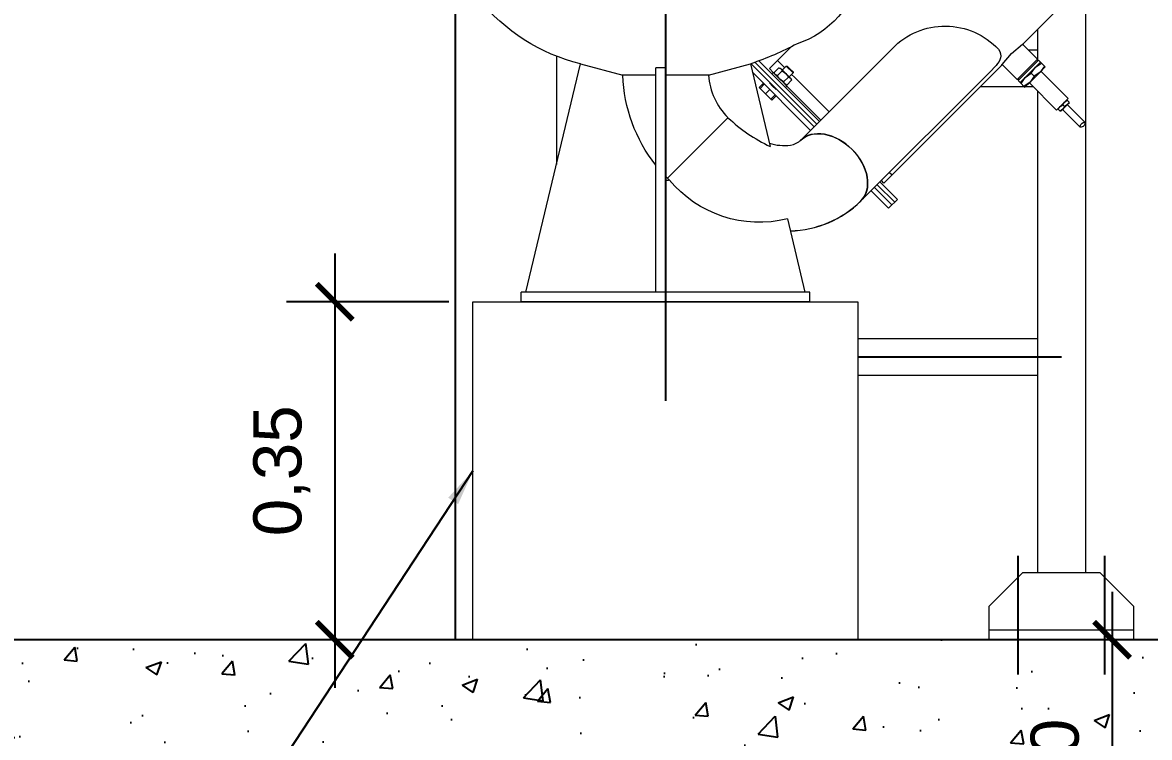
# Model space of a CAD drawing. Extents: x -160 to 364724, y -100 to 7353297.
# Drawn here: x 360698.747 to 360699.918, y 7352449.591 to 7352450.333 of the extents above; entities that cross this region are included whole.
import ezdxf

# ---------------------------------------------------------------- set-up
doc = ezdxf.new("R2010")
doc.units = 0
doc.header["$LTSCALE"] = 5
doc.linetypes.add('________________', pattern=[0])
doc.linetypes.add('SGC_DASHDOT', pattern=[1, 0.5, -0.25, 0, -0.25])
for name, color, linetype in [('BOMBA', 1, 'Continuous'), ('PAREDE CONCRETO CORTE', 5, 'Continuous'), ('SANC_COTAS', 1, 'Continuous'), ('SGC-Eixos', 253, 'SGC_DASHDOT'), ('VEGETAÇÃO', 7, 'Continuous')]:
    doc.layers.add(name, color=color, linetype=linetype)
doc.layers.add('ESCADA', color=2, linetype='Continuous', lineweight=20)
doc.layers.add('VISTA', color=2, linetype='Continuous', lineweight=20)
doc.styles.add('R-80', font='arial.ttf')
doc.dimstyles.new('GERAL - 25', dxfattribs={"dimscale": 0.025, "dimtxt": 2, "dimasz": 1.5, "dimexe": 2, "dimexo": 1, "dimgap": 1, "dimtad": 1, "dimzin": 0, "dimtxsty": 'R-80', "dimblk": 'ARCHTICK', "dimcen": 0, "dimdle": 2, "dimclrd": 1, "dimclre": 1, "dimclrt": 2, "dimadec": 0, "dimazin": 0, "dimtfac": 0.5, "dimtmove": 2, "dimatfit": 3, "dimldrblk": 'OPEN90', "dimfxl": 1, "dimtolj": 1, "dimtzin": 0, "dimarcsym": 0})
doc.dimstyles.new('LEADER - 25', dxfattribs={"dimscale": 0.025, "dimtxt": 2, "dimasz": 1.5, "dimexe": 2, "dimexo": 1, "dimgap": 1, "dimtad": 1, "dimzin": 0, "dimtxsty": 'R-80', "dimcen": 0, "dimdle": 2, "dimclrd": 1, "dimclre": 1, "dimclrt": 2, "dimadec": 0, "dimazin": 0, "dimtfac": 0.5, "dimtmove": 2, "dimatfit": 3, "dimfxl": 1, "dimtolj": 1, "dimtzin": 0, "dimarcsym": 0})

# ---------------------------------------------------------------- blocks, each defined once
blk = doc.blocks.new('_ARCHTICK')
at = {"color": 0, "linetype": 'ByBlock', "const_width": 0.15}
blk.add_lwpolyline([(-0.5, -0.5), (0.5, 0.5)], dxfattribs=at)
blk = doc.blocks.new('*D376')
at = {"layer": 'Defpoints', "color": 0, "transparency": 16777216}
for p in [(360698.8135, 7352450.9998), (360698.6343, 7352449.692), (360698.6844, 7352449.692)]:
    blk.add_point(p, dxfattribs=at)
at = {"layer": 'SANC_COTAS', "color": 1, "lineweight": -2, "transparency": 16777216}
for p, q in [((360698.6343, 7352451.0498), (360698.6343, 7352449.642)), ((360698.7885, 7352450.9998), (360698.5843, 7352450.9998)), ((360698.6594, 7352449.692), (360698.5843, 7352449.692))]:
    blk.add_line(p, q, dxfattribs=at)
at = {"layer": 'SANC_COTAS', "color": 1, "lineweight": -2, "transparency": 16777216, "xscale": 0.03750000000000001, "yscale": 0.03750000000000001, "zscale": 0.03750000000000001}
for p, rotation in [((360698.6343, 7352450.9998), 90), ((360698.6343, 7352449.692), 270)]:
    blk.add_blockref('_ARCHTICK', p, dxfattribs=dict(at, rotation=rotation))
at = {"layer": 'SANC_COTAS', "color": 2, "transparency": 16777216, "insert": (360698.5793, 7352450.3459), "char_height": 0.05, "attachment_point": 5, "rotation": 90, "style": 'R-80'}
blk.add_mtext('\\A1;1,31', dxfattribs=at)
blk = doc.blocks.new('_Open90')
at = {"color": 0, "linetype": 'ByBlock', "lineweight": -2}
for p, q in [((-0.5, 0.5), (0, 0)), ((0, 0), (-1, 0)), ((0, 0), (-0.5, -0.5))]:
    blk.add_line(p, q, dxfattribs=at)
blk = doc.blocks.new('*D377')
at = {"layer": 'Defpoints', "color": 0, "transparency": 16777216}
for p in [(360699.2148, 7352450.0432), (360699.0711, 7352449.692), (360699.2148, 7352449.692)]:
    blk.add_point(p, dxfattribs=at)
at = {"layer": 'SANC_COTAS', "color": 1, "lineweight": -2, "transparency": 16777216}
for p, q in [((360699.0711, 7352450.0932), (360699.0711, 7352449.642)), ((360699.1898, 7352450.0432), (360699.0211, 7352450.0432)), ((360699.1898, 7352449.692), (360699.0211, 7352449.692))]:
    blk.add_line(p, q, dxfattribs=at)
at = {"layer": 'SANC_COTAS', "color": 1, "lineweight": -2, "transparency": 16777216, "xscale": 0.03750000000000001, "yscale": 0.03750000000000001, "zscale": 0.03750000000000001}
for p, rotation in [((360699.0711, 7352450.0432), 90), ((360699.0711, 7352449.692), 270)]:
    blk.add_blockref('_ARCHTICK', p, dxfattribs=dict(at, rotation=rotation))
at = {"layer": 'SANC_COTAS', "color": 2, "transparency": 16777216, "insert": (360699.0161, 7352449.8676), "char_height": 0.05, "attachment_point": 5, "rotation": 90, "style": 'R-80'}
blk.add_mtext('\\A1;0,35', dxfattribs=at)
blk = doc.blocks.new('*D390')
at = {"layer": 'Defpoints', "color": 0, "transparency": 16777216}
for p in [(360699.9665, 7352449.692), (360699.8791, 7352449.392), (360699.9665, 7352449.392)]:
    blk.add_point(p, dxfattribs=at)
at = {"layer": 'SANC_COTAS', "color": 1, "lineweight": -2, "transparency": 16777216}
for p, q in [((360699.8791, 7352449.742), (360699.8791, 7352449.342)), ((360699.9415, 7352449.692), (360699.8291, 7352449.692)), ((360699.9415, 7352449.392), (360699.8291, 7352449.392))]:
    blk.add_line(p, q, dxfattribs=at)
at = {"layer": 'SANC_COTAS', "color": 1, "lineweight": -2, "transparency": 16777216, "xscale": 0.03750000000000001, "yscale": 0.03750000000000001, "zscale": 0.03750000000000001}
for p, rotation in [((360699.8791, 7352449.692), 90), ((360699.8791, 7352449.392), 270)]:
    blk.add_blockref('_ARCHTICK', p, dxfattribs=dict(at, rotation=rotation))
at = {"layer": 'SANC_COTAS', "color": 2, "transparency": 16777216, "insert": (360699.8241, 7352449.542), "char_height": 0.05, "attachment_point": 5, "rotation": 90, "style": 'R-80'}
blk.add_mtext('\\A1;0,30', dxfattribs=at)

msp = doc.modelspace()

# ---------------------------------------------------------------- hatches: boundary and pattern name
at = {"layer": 'VEGETAÇÃO'}
h = msp.add_hatch(dxfattribs=at)
h.set_pattern_fill('AR-CONC', color=1, scale=0.0009)
h.set_pattern_definition([(50, (360697.34572, 7352449.62822), (0.163966, -0.014345), [0.017145, -0.188595]), (355, (360697.34572, 7352449.62822), (-0.031719, 0.171951), [0.013716, -0.1508765]), (100.4514, (360697.35938, 7352449.62702), (0.132247, 0.157606), [0.014571, -0.160281]), (46.184, (360697.34572, 7352449.67394), (0.243971, -0.037838), [0.025717, -0.282892]), (96.6356, (360697.36605, 7352449.67079), (0.213664, 0.222684), [0.021857, -0.240422]), (351.184, (360697.34572, 7352449.67394), (0.213664, 0.222684), [0.020574, -0.226314]), (21, (360697.36858, 7352449.66251), (0.136453, -0.0920387), [0.017145, -0.188595]), (326, (360697.36858, 7352449.66251), (0.055622, 0.165769), [0.013716, -0.150876]), (71.4514, (360697.37995, 7352449.65484), (0.192075, 0.0737305), [0.014571, -0.160281]), (37.5, (360697.34572, 7352449.62822), (0.0027797, 0.0760995), [0, -0.1490472, 0, -0.153162, 0, -0.1514475]), (7.5, (360697.34572, 7352449.62822), (0.0601377, 0.0901625), [0, -0.0873252, 0, -0.1456182, 0, -0.0577215]), (327.5, (360697.29474, 7352449.62822), (0.1220315, -0.0051559), [0, -0.05715, 0, -0.178308, 0, -0.236601]), (317.5, (360697.27188, 7352449.62822), (0.1333163, 0.0228838), [0, -0.074295, 0, -0.1184148, 0, -0.168021])])
h.paths.add_polyline_path([(360700.9565, 7352449.692), (360700.4565, 7352449.692), (360700.8915, 7352449.692), (360700.8915, 7352449.617), (360700.8265, 7352449.617), (360700.8265, 7352449.692), (360698.3265, 7352449.692), (360698.3265, 7352449.617), (360698.2615, 7352449.617), (360698.2615, 7352449.692), (360698.6965, 7352449.692), (360698.1997, 7352449.692), (360698.1997, 7352449.192), (360700.9565, 7352449.192)])

# ---------------------------------------------------------------- linework, layer by layer
at = {"layer": 'BOMBA', "linetype": '________________', "lineweight": 9}
for p, q in [((360699.8286, 7352450.3531), (360699.7869, 7352450.3114)), ((360699.5314, 7352450.2939), (360699.5457, 7352450.3082)), ((360699.5552, 7352450.2107), (360699.6508, 7352450.3064)), ((360699.7745, 7352450.3011), (360699.7861, 7352450.3108)), ((360699.7861, 7352450.3108), (360699.7869, 7352450.3114)), ((360699.7861, 7352450.3108), (360699.8015, 7352450.2953)), ((360699.2698, 7352450.0532), (360699.3265, 7352450.2904)), ((360699.3265, 7352450.2904), (360699.3705, 7352450.2785)), ((360699.4595, 7352450.2785), (360699.5032, 7352450.2904)), ((360699.5032, 7352450.2904), (360699.5237, 7352450.2046)), ((360699.5036, 7352450.2906), (360699.5693, 7352450.2249)), ((360699.5036, 7352450.2906), (360699.5693, 7352450.2249)), ((360699.5079, 7352450.292), (360699.5252, 7352450.2747)), ((360699.5079, 7352450.292), (360699.5252, 7352450.2747)), ((360699.512, 7352450.2935), (360699.5258, 7352450.2797)), ((360699.5229, 7352450.2854), (360699.5314, 7352450.2939)), ((360699.5314, 7352450.2939), (360699.5389, 7352450.2864)), ((360699.5314, 7352450.2939), (360699.5389, 7352450.2864)), ((360699.7643, 7352450.2887), (360699.7649, 7352450.2896)), ((360699.7649, 7352450.2896), (360699.7745, 7352450.3011)), ((360699.7803, 7352450.2741), (360699.7649, 7352450.2896)), ((360699.8015, 7352450.2953), (360699.7803, 7352450.2741)), ((360699.7814, 7352450.273), (360699.8026, 7352450.2942)), ((360699.8047, 7352450.2921), (360699.7994, 7352450.2868)), ((360699.7994, 7352450.2868), (360699.8057, 7352450.2912)), ((360699.8015, 7352450.2953), (360699.8015, 7352450.2932)), ((360699.8026, 7352450.2942), (360699.8047, 7352450.2921)), ((360699.8057, 7352450.2912), (360699.8047, 7352450.2921)), ((360699.8087, 7352450.2881), (360699.8057, 7352450.2912)), ((360699.4048, 7352450.2787), (360699.3694, 7352450.2787)), ((360699.4148, 7352450.2861), (360699.4048, 7352450.2861)), ((360699.4048, 7352450.0532), (360699.4048, 7352450.2861)), ((360699.4148, 7352450.0532), (360699.4148, 7352450.2861)), ((360699.4595, 7352450.2787), (360699.4148, 7352450.2787)), ((360699.4603, 7352450.2787), (360699.4595, 7352450.2787)), ((360699.5053, 7352450.2819), (360699.5658, 7352450.2213)), ((360699.5269, 7352450.2815), (360699.5229, 7352450.2854)), ((360699.5255, 7352450.2801), (360699.5269, 7352450.2815)), ((360699.5304, 7352450.2752), (360699.5258, 7352450.2797)), ((360699.5258, 7352450.2797), (360699.528, 7352450.2775)), ((360699.5304, 7352450.2779), (360699.5269, 7352450.2815)), ((360699.5328, 7352450.2864), (360699.5279, 7352450.2814)), ((360699.529, 7352450.2793), (360699.5279, 7352450.2814)), ((360699.5283, 7352450.2801), (360699.5279, 7352450.2814)), ((360699.5312, 7352450.2782), (360699.529, 7352450.2793)), ((360699.5339, 7352450.2744), (360699.5304, 7352450.2779)), ((360699.5361, 7352450.2831), (360699.5312, 7352450.2782)), ((360699.5316, 7352450.2774), (360699.5312, 7352450.2782)), ((360699.5328, 7352450.2864), (360699.535, 7352450.2852)), ((360699.5328, 7352450.2864), (360699.5342, 7352450.286)), ((360699.5342, 7352450.286), (360699.535, 7352450.2852)), ((360699.535, 7352450.2852), (360699.5361, 7352450.2831)), ((360699.5399, 7352450.2803), (360699.535, 7352450.2852)), ((360699.5361, 7352450.2831), (360699.5399, 7352450.2803)), ((360699.5363, 7352450.2839), (360699.5405, 7352450.288)), ((360699.5399, 7352450.2803), (360699.5426, 7352450.2766)), ((360699.5399, 7352450.2803), (360699.5448, 7352450.2754)), ((360699.5405, 7352450.288), (360699.5476, 7352450.2809)), ((360699.5405, 7352450.288), (360699.5415, 7352450.288)), ((360699.5445, 7352450.285), (360699.5415, 7352450.288)), ((360699.5476, 7352450.2809), (360699.5434, 7352450.2768)), ((360699.5476, 7352450.282), (360699.5445, 7352450.285)), ((360699.546, 7352450.2794), (360699.5489, 7352450.2765)), ((360699.546, 7352450.2794), (360699.5489, 7352450.2765)), ((360699.5476, 7352450.282), (360699.5476, 7352450.2809)), ((360699.7552, 7352450.285), (360699.618, 7352450.1479)), ((360699.7643, 7352450.2887), (360699.6504, 7352450.1749)), ((360699.7994, 7352450.2868), (360699.7888, 7352450.2762)), ((360699.7888, 7352450.2762), (360699.7951, 7352450.2806)), ((360699.8044, 7352450.2819), (360699.7938, 7352450.2713)), ((360699.7951, 7352450.2806), (360699.7994, 7352450.2868)), ((360699.7981, 7352450.2775), (360699.7951, 7352450.2806)), ((360699.8044, 7352450.2819), (360699.7981, 7352450.2775)), ((360699.8087, 7352450.2881), (360699.8044, 7352450.2819)), ((360699.8097, 7352450.2872), (360699.8044, 7352450.2819)), ((360699.8051, 7352450.2826), (360699.8334, 7352450.2543)), ((360699.8097, 7352450.2872), (360699.8087, 7352450.2881)), ((360699.5123, 7352450.2658), (360699.5168, 7352450.2703)), ((360699.5132, 7352450.2649), (360699.5177, 7352450.2695)), ((360699.5266, 7352450.2669), (360699.523, 7352450.2705)), ((360699.5252, 7352450.2747), (360699.5722, 7352450.2277)), ((360699.5252, 7352450.2747), (360699.5722, 7352450.2277)), ((360699.5295, 7352450.264), (360699.5266, 7352450.2669)), ((360699.528, 7352450.2775), (360699.5304, 7352450.2752)), ((360699.5304, 7352450.2752), (360699.575, 7352450.2305)), ((360699.5339, 7352450.2744), (360699.5316, 7352450.2774)), ((360699.5377, 7352450.2716), (360699.5339, 7352450.2744)), ((360699.5375, 7352450.2709), (360699.5339, 7352450.2744)), ((360699.541, 7352450.2673), (360699.5375, 7352450.2709)), ((360699.5426, 7352450.2766), (360699.5377, 7352450.2716)), ((360699.5388, 7352450.2695), (360699.5377, 7352450.2716)), ((360699.541, 7352450.2684), (360699.5388, 7352450.2695)), ((360699.541, 7352450.2684), (360699.5396, 7352450.2687)), ((360699.541, 7352450.2673), (360699.5396, 7352450.2659)), ((360699.5459, 7352450.2733), (360699.541, 7352450.2684)), ((360699.5764, 7352450.2319), (360699.541, 7352450.2673)), ((360699.5426, 7352450.2766), (360699.5448, 7352450.2754)), ((360699.5448, 7352450.2754), (360699.5459, 7352450.2733)), ((360699.5448, 7352450.2754), (360699.5455, 7352450.2747)), ((360699.5455, 7352450.2747), (360699.5459, 7352450.2733)), ((360699.5489, 7352450.2765), (360699.5849, 7352450.2404)), ((360699.5489, 7352450.2765), (360699.5849, 7352450.2404)), ((360699.7824, 7352450.2741), (360699.7803, 7352450.2741)), ((360699.7835, 7352450.2709), (360699.7814, 7352450.273)), ((360699.7835, 7352450.2709), (360699.7888, 7352450.2762)), ((360699.7835, 7352450.2709), (360699.7845, 7352450.27)), ((360699.7845, 7352450.27), (360699.7888, 7352450.2762)), ((360699.7875, 7352450.2669), (360699.7845, 7352450.27)), ((360699.7938, 7352450.2713), (360699.7875, 7352450.2669)), ((360699.7875, 7352450.2669), (360699.7885, 7352450.266)), ((360699.7885, 7352450.266), (360699.7938, 7352450.2713)), ((360699.8213, 7352450.2423), (360699.7931, 7352450.2706)), ((360699.7981, 7352450.2775), (360699.7938, 7352450.2713)), ((360699.5123, 7352450.2658), (360699.5132, 7352450.2649)), ((360699.5132, 7352450.2649), (360699.5188, 7352450.2593)), ((360699.5188, 7352450.2593), (360699.5233, 7352450.2638)), ((360699.5188, 7352450.2593), (360699.5245, 7352450.2536)), ((360699.5245, 7352450.2536), (360699.529, 7352450.2581)), ((360699.5253, 7352450.2527), (360699.5299, 7352450.2573)), ((360699.5301, 7352450.2634), (360699.5295, 7352450.264)), ((360699.8213, 7352450.2423), (360699.8334, 7352450.2543)), ((360699.5245, 7352450.2536), (360699.5253, 7352450.2527)), ((360699.8232, 7352450.2433), (360699.8251, 7352450.246)), ((360699.8252, 7352450.2413), (360699.8232, 7352450.2433)), ((360699.8251, 7352450.246), (360699.8278, 7352450.2479)), ((360699.8279, 7352450.2432), (360699.8252, 7352450.2413)), ((360699.8256, 7352450.2409), (360699.8279, 7352450.2432)), ((360699.8461, 7352450.2246), (360699.8277, 7352450.243)), ((360699.8278, 7352450.2479), (360699.8296, 7352450.2506)), ((360699.8298, 7352450.2459), (360699.8278, 7352450.2479)), ((360699.8325, 7352450.2478), (360699.8279, 7352450.2432)), ((360699.8298, 7352450.2459), (360699.8279, 7352450.2432)), ((360699.8296, 7352450.2506), (360699.8324, 7352450.2525)), ((360699.8325, 7352450.2478), (360699.8298, 7352450.2459)), ((360699.8344, 7352450.2505), (360699.8324, 7352450.2525)), ((360699.8344, 7352450.2505), (360699.8325, 7352450.2478)), ((360699.8348, 7352450.25), (360699.8325, 7352450.2478)), ((360699.8326, 7352450.2479), (360699.851, 7352450.2295)), ((360699.4706, 7352450.2252), (360699.4798, 7352450.2344)), ((360699.4706, 7352450.2252), (360699.4798, 7352450.2344)), ((360699.4706, 7352450.2252), (360699.4798, 7352450.2344)), ((360699.4484, 7352450.203), (360699.4706, 7352450.2252)), ((360699.4484, 7352450.203), (360699.4706, 7352450.2252)), ((360699.4484, 7352450.203), (360699.4706, 7352450.2252)), ((360699.4169, 7352450.1716), (360699.4484, 7352450.203)), ((360699.4169, 7352450.1716), (360699.4484, 7352450.203)), ((360699.4169, 7352450.1716), (360699.4484, 7352450.203)), ((360699.6504, 7352450.1749), (360699.6419, 7352450.1664)), ((360699.6477, 7352450.1776), (360699.6504, 7352450.1749)), ((360699.6477, 7352450.1776), (360699.6504, 7352450.1749)), ((360699.4187, 7352450.1698), (360699.4169, 7352450.1716)), ((360699.4187, 7352450.1698), (360699.4169, 7352450.1716)), ((360699.4204, 7352450.1682), (360699.4187, 7352450.1698)), ((360699.4204, 7352450.1682), (360699.4187, 7352450.1698)), ((360699.6322, 7352450.162), (360699.6503, 7352450.1439)), ((360699.6322, 7352450.162), (360699.6503, 7352450.1439)), ((360699.635, 7352450.1648), (360699.6532, 7352450.1467)), ((360699.635, 7352450.1648), (360699.6532, 7352450.1467)), ((360699.6378, 7352450.1677), (360699.656, 7352450.1495)), ((360699.6419, 7352450.1664), (360699.6393, 7352450.1691)), ((360699.6287, 7352450.1585), (360699.6468, 7352450.1403)), ((360699.656, 7352450.1495), (360699.6532, 7352450.1467)), ((360699.618, 7352450.1479), (360699.6179, 7352450.1477)), ((360699.6503, 7352450.1439), (360699.6468, 7352450.1403)), ((360699.6532, 7352450.1467), (360699.6503, 7352450.1439)), ((360699.5417, 7352450.1292), (360699.5598, 7352450.0532)), ((360699.2648, 7352450.0432), (360699.2648, 7352450.0532)), ((360699.5648, 7352450.0532), (360699.2648, 7352450.0532)), ((360699.5648, 7352450.0432), (360699.5648, 7352450.0532)), ((360699.5648, 7352450.0432), (360699.2648, 7352450.0432))]:
    msp.add_line(p, q, dxfattribs=at)
for points in [[(360699.3265, 7352450.2904, -0.164669), (360699.2208, 7352450.3578, -0.068037), (360699.2141, 7352450.3712, -0.07925), (360699.2116, 7352450.3912)], [(360699.618, 7352450.3912), (360699.618, 7352450.3875), (360699.618, 7352450.3855), (360699.618, 7352450.3855, -0.267389), (360699.5516, 7352450.3112, -0.041424), (360699.5037, 7352450.2905)], [(360699.6508, 7352450.3064, -0.428669), (360699.7611, 7352450.3055), (360699.7624, 7352450.3032), (360699.7633, 7352450.3008), (360699.7635, 7352450.2983), (360699.7632, 7352450.2965), (360699.7626, 7352450.2946), (360699.7616, 7352450.2927), (360699.7616, 7352450.2927, -0.061161), (360699.7552, 7352450.2851)]]:
    msp.add_lwpolyline(points, format="xyb", dxfattribs=at)
at = {"layer": 'BOMBA', "linetype": '________________', "lineweight": 9, "extrusion": (0, 0, -1)}
msp.add_lwpolyline([(-360699.5229, 7352450.2079, -0.111162), (-360699.5449, 7352450.206), (-360699.548, 7352450.2067), (-360699.5508, 7352450.2078), (-360699.5534, 7352450.2092), (-360699.5547, 7352450.2103), (-360699.5552, 7352450.2107), (-360699.5552, 7352450.2107)], format="xyb", dxfattribs=at)
msp.add_lwpolyline([(-360699.5229, 7352450.2079, -0.111162), (-360699.5449, 7352450.206), (-360699.548, 7352450.2067), (-360699.5508, 7352450.2078), (-360699.5534, 7352450.2092), (-360699.5547, 7352450.2103), (-360699.5552, 7352450.2107), (-360699.5552, 7352450.2107)], format="xyb", dxfattribs=at)
for centre, radius, start, end in [((-360699.5293, 7352450.284), 0.1589, 321.5729, 358.0172), ((-360699.8506, 7352450.225), 0.00454, 354.6034, 95.3966), ((-360699.8465, 7352450.2291), 0.00454, 174.6034, 275.3966), ((-360699.4169, 7352450.1716), 0.0025, 32.6305, 45.4506), ((-360699.4169, 7352450.1716), 0.0025, 224.6549, 327.3695), ((-360699.5125, 7352450.2474), 0.1217, 256.127, 320.3832)]:
    msp.add_arc(centre, radius, start, end, dxfattribs=at)
at = {"layer": 'BOMBA', "linetype": '________________', "lineweight": 9}
for centre, radius, start, end in [((360699.5293, 7352450.284), 0.07, 184.446, 225), ((360699.5944, 7352450.3557), 0.1668, 226.6313, 244.9402), ((360699.5293, 7352450.284), 0.1589, 224.0988, 225), ((360699.5416, 7352450.2262), 0.1094, 271.609, 314.308), ((360699.5416, 7352450.2262), 0.1095, 271.6111, 314.1733)]:
    msp.add_arc(centre, radius, start, end, dxfattribs=at)
for start_param, end_param in [(1.570796, 3.141593), (1.570796, 3.141593), (0, 1.570796), (0, 1.570796)]:
    msp.add_ellipse((360699.5866, 7352450.1793), major_axis=(0.0314, -0.0314), ratio=0.707107, start_param=start_param, end_param=end_param, dxfattribs=at)
at = {"layer": 'BOMBA', "linetype": '________________', "lineweight": 9, "extrusion": (0, 0, -1)}
for start_param, end_param in [(0, 1.570796), (1.570796, 3.141593)]:
    msp.add_ellipse((360699.5866, 7352450.1793), major_axis=(-0.0314, 0.0314), ratio=0.707107, start_param=start_param, end_param=end_param, dxfattribs=at)
at = {"layer": 'ESCADA'}
for p, q in [((360699.8515, 7352450.3717), (360699.8515, 7352449.762)), ((360699.8515, 7352450.3717), (360699.8515, 7352449.762)), ((360699.8015, 7352450.326), (360699.8015, 7352450.2953)), ((360699.8015, 7352450.326), (360699.8015, 7352450.2953)), ((360699.7918, 7352450.305), (360699.8015, 7352450.305)), ((360699.3015, 7352450.2983), (360699.3015, 7352450.1859)), ((360699.7425, 7352450.267), (360699.7966, 7352450.267)), ((360699.8015, 7352450.2621), (360699.8015, 7352449.762)), ((360699.8015, 7352450.2621), (360699.8015, 7352449.762)), ((360699.6148, 7352450.005), (360699.8015, 7352450.005)), ((360699.6148, 7352449.967), (360699.8015, 7352449.967)), ((360699.9015, 7352449.702), (360699.7515, 7352449.702)), ((360699.9015, 7352449.692), (360699.7515, 7352449.692))]:
    msp.add_line(p, q, dxfattribs=at)
msp.add_lwpolyline([(360699.7515, 7352449.692), (360699.7515, 7352449.727), (360699.7865, 7352449.762), (360699.8665, 7352449.762), (360699.9015, 7352449.727), (360699.9015, 7352449.692)], dxfattribs=at)
at = {"layer": 'PAREDE CONCRETO CORTE', "flags": 128}
msp.add_lwpolyline([(360700.8265, 7352449.692), (360698.3265, 7352449.692)], dxfattribs=at)
at = {"layer": 'SGC-Eixos', "ltscale": 2}
for p, q in [((360699.1965, 7352449.692), (360699.1965, 7352452.7669)), ((360699.4148, 7352451.3366), (360699.4148, 7352449.9404))]:
    msp.add_line(p, q, dxfattribs=at)
at = {"layer": 'SGC-Eixos'}
msp.add_line((360699.6148, 7352449.986), (360699.8265, 7352449.986), dxfattribs=at)
at = {"layer": 'SGC-Eixos', "ltscale": 0.2}
for p, q in [((360699.7815, 7352449.6558), (360699.7815, 7352449.7794)), ((360699.8715, 7352449.6558), (360699.8715, 7352449.7794))]:
    msp.add_line(p, q, dxfattribs=at)
at = {"layer": 'VISTA'}
msp.add_lwpolyline([(360699.2148, 7352449.692), (360699.2148, 7352450.0432), (360699.6148, 7352450.0432), (360699.6148, 7352449.692)], dxfattribs=at)

# ---------------------------------------------------------------- dimensions: what is measured, and where the dimension line sits
at = {"layer": 'SANC_COTAS'}
for base, p1, p2, picture, middle in [((360698.6343, 7352449.692), (360698.8135, 7352450.9998), (360698.6844, 7352449.692), '*D376', (360698.5793, 7352450.3459)), ((360699.0711, 7352449.692), (360699.2148, 7352450.0432), (360699.2148, 7352449.692), '*D377', (360699.0161, 7352449.8676)), ((360699.8791, 7352449.392), (360699.9665, 7352449.692), (360699.9665, 7352449.392), '*D390', (360699.8241, 7352449.542))]:
    dim = msp.add_linear_dim(base=base, p1=p1, p2=p2, angle=90, dimstyle='GERAL - 25', dxfattribs=at)
    dim.commit()
    dim.dimension.update_dxf_attribs({"geometry": picture, "text_midpoint": middle})

# ---------------------------------------------------------------- leaders
msp.add_leader([(360699.2148, 7352449.8676), (360698.4849, 7352448.7581)], dimstyle='LEADER - 25', dxfattribs=at)

doc.saveas('drawing.dxf')
